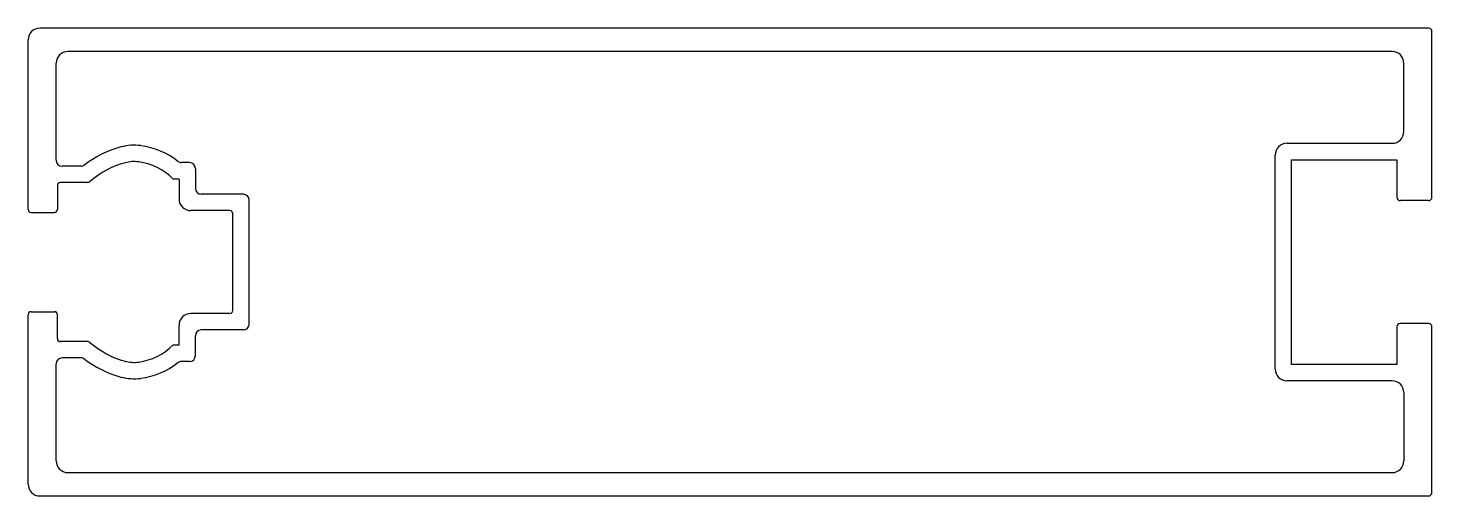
# Model space of a CAD drawing. Extents: x 670 to 790, y 312 to 352.
import ezdxf

# ---------------------------------------------------------------- set-up
doc = ezdxf.new("R2010")
doc.units = 0
doc.layers.get('0').update_dxf_attribs({"linetype": 'CONTINUOUS'})

msp = doc.modelspace()

# ---------------------------------------------------------------- linework, layer by layer
for p, q in [((789.66, 351.69), (670.96, 351.69)), ((669.96, 336.19), (669.96, 350.69)), ((789.96, 337.24), (789.96, 351.39)), ((786.56, 349.69), (673.36, 349.69)), ((672.36, 340.39), (672.36, 348.69)), ((787.56, 342.84), (787.56, 348.69)), ((776.56, 322.54), (776.56, 340.84)), ((777.56, 341.84), (786.56, 341.84)), ((674.54, 339.89), (672.86, 339.89)), ((683.76, 340.19), (683.08, 340.19)), ((684.26, 339.69), (684.26, 337.99)), ((777.96, 322.94), (777.96, 340.44)), ((777.96, 340.44), (786.96, 340.44)), ((786.96, 340.44), (786.96, 337.24)), ((675.04, 338.49), (672.71, 338.49)), ((682.86, 338.79), (682.36, 338.79)), ((682.86, 338.79), (682.86, 337.09)), ((672.46, 338.24), (672.46, 336.19)), ((688.36, 337.49), (684.76, 337.49)), ((687.21, 336.09), (683.86, 336.09)), ((688.86, 326.39), (688.86, 336.99)), ((789.66, 336.94), (787.26, 336.94)), ((670.21, 335.94), (672.21, 335.94)), ((687.46, 327.54), (687.46, 335.84)), ((669.96, 312.69), (669.96, 327.19)), ((670.21, 327.44), (672.21, 327.44)), ((672.46, 325.14), (672.46, 327.19)), ((687.21, 327.29), (683.86, 327.29)), ((789.66, 326.44), (787.26, 326.44)), ((682.86, 324.59), (682.86, 326.29)), ((684.26, 323.69), (684.26, 325.39)), ((688.36, 325.89), (684.76, 325.89)), ((786.96, 326.14), (786.96, 322.94)), ((789.96, 311.99), (789.96, 326.14)), ((675.04, 324.89), (672.71, 324.89)), ((682.86, 324.59), (682.36, 324.59)), ((672.36, 314.69), (672.36, 322.99)), ((674.54, 323.49), (672.86, 323.49)), ((683.76, 323.19), (683.08, 323.19)), ((786.96, 322.94), (777.96, 322.94)), ((786.56, 321.54), (777.56, 321.54)), ((787.56, 320.54), (787.56, 314.69)), ((673.36, 313.69), (786.56, 313.69)), ((670.96, 311.69), (789.66, 311.69))]:
    msp.add_line(p, q)
for centre, radius, start, end in [((670.96, 350.69), 1, 90, 180), ((789.66, 351.39), 0.3, 0, 90), ((673.36, 348.69), 1, 90, 180), ((786.56, 348.69), 1, 0, 90), ((786.56, 342.84), 1, 270, 0), ((680.19, 332.93), 8.9, 104.9555, 127.8724), ((679.03, 337.28), 4.4, 82.6714, 104.9555), ((678.77, 335.26), 6.43, 51.5683, 82.6714), ((777.56, 340.84), 1, 90, 180), ((672.86, 340.39), 0.5, 180, 270), ((674.54, 340.19), 0.3, 270, 307.8724), ((680.19, 332.93), 7.5, 104.9555, 131.2718), ((679.03, 337.28), 3, 82.6714, 104.9555), ((678.77, 335.26), 5.03, 44.5546, 82.6714), ((683.08, 340.69), 0.5, 231.5683, 270), ((683.76, 339.69), 0.5, 0, 90), ((672.71, 338.24), 0.25, 90, 180), ((675.04, 338.79), 0.3, 270, 311.2718), ((684.76, 337.99), 0.5, 180, 270), ((688.36, 336.99), 0.5, 0, 90), ((787.26, 337.24), 0.3, 180, 270), ((789.66, 337.24), 0.3, 270, 360), ((670.21, 336.19), 0.25, 180, 270), ((672.21, 336.19), 0.25, 270, 0), ((683.86, 337.09), 1, 180, 270), ((687.21, 335.84), 0.25, 0, 90), ((670.21, 327.19), 0.25, 90, 180), ((672.21, 327.19), 0.25, 0, 90), ((683.86, 326.29), 1, 90, 180), ((687.21, 327.54), 0.25, 270, 0), ((787.26, 326.14), 0.3, 90, 180), ((789.66, 326.14), 0.3, 360, 90), ((684.76, 325.39), 0.5, 90, 180), ((688.36, 326.39), 0.5, 270, 0), ((672.71, 325.14), 0.25, 180, 270), ((675.04, 324.59), 0.3, 48.7282, 90), ((680.19, 330.46), 7.5, 228.7282, 255.0445), ((678.77, 328.13), 5.03, 277.3286, 315.4454), ((672.86, 322.99), 0.5, 90, 180), ((674.54, 323.19), 0.3, 52.1276, 90), ((680.19, 330.46), 8.9, 232.1276, 255.0445), ((679.03, 326.11), 3, 255.0445, 277.3286), ((678.77, 328.13), 6.43, 277.3286, 308.4317), ((683.08, 322.69), 0.5, 90, 128.4317), ((683.76, 323.69), 0.5, 270, 0), ((679.03, 326.11), 4.4, 255.0445, 277.3286), ((777.56, 322.54), 1, 180, 270), ((786.56, 320.54), 1, 0, 90), ((673.36, 314.69), 1, 180, 270), ((786.56, 314.69), 1, 270, 0), ((670.96, 312.69), 1, 180, 270), ((789.66, 311.99), 0.3, 270, 0)]:
    msp.add_arc(centre, radius, start, end)

doc.saveas('drawing.dxf')
